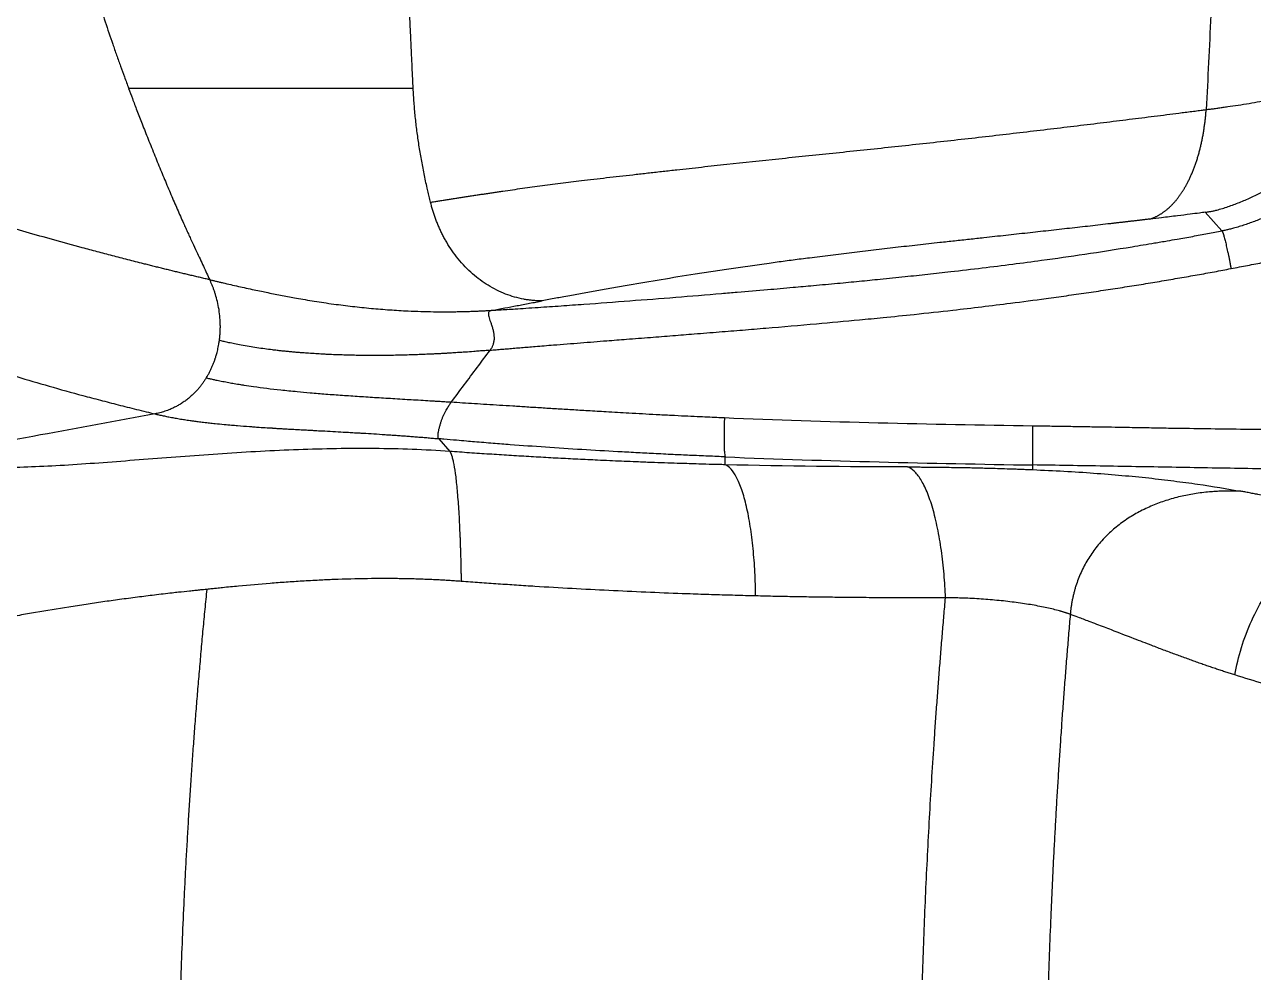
# Model space of a CAD drawing. Extents: x 525 to 609, y 649 to 778.
# Drawn here: x 541.37 to 557.18, y 698.38 to 710.57 of the extents above; entities that cross this region are included whole.
import ezdxf

# ---------------------------------------------------------------- set-up
doc = ezdxf.new("R2010")
doc.units = 0
doc.header["$MEASUREMENT"] = 0
doc.layers.add('1', color=4, linetype='Continuous')

# ---------------------------------------------------------------- blocks, each defined once
blk = doc.blocks.new('JETSETTER')
at = {"layer": '1', "color": 3, "linetype": 'Continuous', "lineweight": 25}
for p, q in [((21.57, 36.117), (21.712, 35.953)), ((25.257, 35.782), (25.257, 35.883)), ((29.211, 35.719), (29.211, 35.779))]:
    blk.add_line(p, q, dxfattribs=at)
at = {"layer": '1', "color": 3, "linetype": 'Continuous', "lineweight": 25, "flags": 128}
for points in [[(17.583, 40.622), (17.582, 40.622), (17.58, 40.622)], [(31.645, 38.789), (31.537, 38.909), (31.43, 39.029)]]:
    blk.add_lwpolyline(points, dxfattribs=at)
at = {"layer": '1', "color": 3, "linetype": 'Continuous', "lineweight": 25}
for points, knots in [([(21.242, 40.622), (21.241, 40.647), (21.238, 40.698), (21.235, 40.774), (21.231, 40.85), (21.228, 40.927), (21.224, 41.004), (21.22, 41.081), (21.217, 41.158), (21.213, 41.235), (21.21, 41.312), (21.206, 41.39), (21.203, 41.468), (21.199, 41.546), (21.189, 41.766), (21.173, 42.131), (21.152, 42.645), (21.131, 43.166), (21.117, 43.567), (21.107, 43.845), (21.102, 43.998), (21.097, 44.151), (21.092, 44.305), (21.087, 44.46), (21.082, 44.616), (21.079, 44.72), (21.078, 44.772)], [0, 0, 0, 0, 0.0190812, 0.0381721, 0.0572728, 0.0763836, 0.0955046, 0.1146358, 0.1337775, 0.1529297, 0.1720926, 0.1912664, 0.2104511, 0.229647, 0.248854, 0.372558, 0.4971316, 0.6213283, 0.7468454, 0.782577, 0.8184518, 0.8544706, 0.8906342, 0.9269432, 0.9633982, 1, 1, 1, 1]), ([(16.853, 42.933), (16.861, 42.903), (16.876, 42.843), (16.9, 42.752), (16.925, 42.662), (16.949, 42.572), (16.974, 42.482), (17, 42.392), (17.026, 42.302), (17.052, 42.213), (17.078, 42.123), (17.105, 42.034), (17.132, 41.945), (17.159, 41.857), (17.208, 41.701), (17.28, 41.479), (17.361, 41.24), (17.427, 41.049), (17.478, 40.909), (17.529, 40.766), (17.565, 40.672), (17.583, 40.622)], [0, 0, 0, 0, 0.038666, 0.077299, 0.115897, 0.154462, 0.192992, 0.231489, 0.269951, 0.308378, 0.346772, 0.385131, 0.423455, 0.461745, 0.500001, 0.625304, 0.75, 0.812907, 0.875, 0.934374, 1, 1, 1, 1]), ([(17.58, 40.622), (17.597, 40.579), (17.633, 40.484), (17.691, 40.332), (17.759, 40.158), (17.836, 39.963), (17.891, 39.825), (17.92, 39.753)], [0, 0, 0, 0, 0.149538, 0.324383, 0.524476, 0.749737, 1, 1, 1, 1]), ([(21.242, 40.622), (21.217, 40.622), (21.166, 40.622), (21.091, 40.622), (21.017, 40.622), (20.945, 40.622), (20.873, 40.622), (20.803, 40.622), (20.671, 40.622), (20.482, 40.622), (20.152, 40.622), (19.752, 40.622), (19.289, 40.622), (18.84, 40.622), (18.478, 40.622), (18.193, 40.622), (18.021, 40.622), (17.886, 40.622), (17.786, 40.622), (17.685, 40.622), (17.617, 40.622), (17.583, 40.622)], [0, 0, 0, 0, 0.018341, 0.036475, 0.054401, 0.07212, 0.08963, 0.106932, 0.124026, 0.187121, 0.248418, 0.374992, 0.498121, 0.620802, 0.748762, 0.810754, 0.874328, 0.904582, 0.935613, 0.967419, 1, 1, 1, 1]), ([(21.465, 39.158), (21.462, 39.17), (21.456, 39.194), (21.447, 39.231), (21.438, 39.268), (21.43, 39.305), (21.418, 39.359), (21.401, 39.433), (21.376, 39.556), (21.353, 39.678), (21.331, 39.801), (21.312, 39.923), (21.29, 40.076), (21.272, 40.228), (21.261, 40.35), (21.253, 40.441), (21.247, 40.532), (21.244, 40.592), (21.242, 40.622)], [0, 0, 0, 0, 0.025182, 0.050286, 0.075302, 0.10022, 0.125029, 0.186934, 0.250075, 0.375111, 0.437257, 0.500128, 0.624362, 0.750074, 0.812696, 0.875281, 0.937749, 1, 1, 1, 1]), ([(31.442, 40.35), (31.46, 40.352), (31.496, 40.356), (31.55, 40.363), (31.605, 40.371), (31.661, 40.379), (31.744, 40.391), (31.855, 40.407), (32.039, 40.437), (32.225, 40.469), (32.41, 40.501), (32.594, 40.534), (32.824, 40.575), (33.101, 40.623), (33.377, 40.668), (33.653, 40.708), (33.928, 40.74), (34.206, 40.762), (34.479, 40.772), (34.706, 40.769), (34.882, 40.758), (35.016, 40.744), (35.147, 40.726), (35.254, 40.707), (35.336, 40.69), (35.395, 40.676), (35.452, 40.661), (35.509, 40.645), (35.565, 40.629), (35.62, 40.611), (35.674, 40.592), (35.728, 40.572), (35.763, 40.557), (35.78, 40.55)], [0, 0, 0, 0, 0.012026, 0.02429, 0.03679, 0.049527, 0.062502, 0.09266, 0.125003, 0.187504, 0.218754, 0.250006, 0.312509, 0.37501, 0.43751, 0.500011, 0.562511, 0.625009, 0.689547, 0.750001, 0.781693, 0.8125, 0.844123, 0.874999, 0.889293, 0.903478, 0.917556, 0.931531, 0.945408, 0.959189, 0.972879, 0.986481, 1, 1, 1, 1]), ([(21.465, 39.158), (21.483, 39.16), (21.519, 39.166), (21.572, 39.175), (21.626, 39.183), (21.681, 39.192), (21.735, 39.2), (21.789, 39.209), (21.844, 39.217), (21.898, 39.226), (21.953, 39.234), (22.008, 39.243), (22.063, 39.251), (22.118, 39.26), (22.173, 39.268), (22.229, 39.276), (22.284, 39.285), (22.34, 39.293), (22.46, 39.311), (22.645, 39.337), (22.903, 39.373), (23.168, 39.407), (23.404, 39.436), (23.606, 39.46), (23.771, 39.479), (23.938, 39.498), (24.108, 39.517), (24.281, 39.537), (24.456, 39.556), (24.678, 39.581), (24.95, 39.611), (25.383, 39.658), (25.942, 39.718), (26.637, 39.79), (27.349, 39.864), (27.949, 39.93), (28.426, 39.983), (28.782, 40.024), (29.135, 40.065), (29.483, 40.106), (29.827, 40.147), (30.164, 40.189), (30.493, 40.23), (30.762, 40.263), (30.974, 40.29), (31.107, 40.307), (31.215, 40.321), (31.297, 40.331), (31.373, 40.341), (31.42, 40.347), (31.442, 40.35)], [0, 0, 0, 0, 0.007616, 0.015202, 0.022758, 0.030284, 0.037781, 0.045246, 0.052682, 0.060086, 0.06746, 0.074803, 0.082114, 0.089395, 0.096644, 0.103862, 0.111049, 0.118204, 0.125328, 0.15676, 0.187702, 0.219011, 0.250049, 0.26805, 0.286015, 0.303946, 0.321843, 0.339708, 0.357539, 0.375338, 0.406698, 0.43783, 0.499962, 0.562129, 0.624609, 0.687226, 0.718562, 0.749841, 0.781094, 0.812504, 0.843831, 0.875098, 0.906264, 0.937379, 0.952981, 0.968636, 0.976957, 0.985426, 0.993327, 1, 1, 1, 1]), ([(30.717, 38.941), (30.722, 38.943), (30.732, 38.946), (30.746, 38.951), (30.761, 38.957), (30.775, 38.963), (30.789, 38.969), (30.803, 38.976), (30.817, 38.983), (30.831, 38.991), (30.844, 38.999), (30.858, 39.007), (30.871, 39.015), (30.884, 39.024), (30.896, 39.033), (30.909, 39.042), (30.921, 39.052), (30.933, 39.061), (30.945, 39.072), (30.957, 39.082), (30.969, 39.092), (30.98, 39.103), (30.991, 39.114), (31.002, 39.125), (31.013, 39.136), (31.023, 39.147), (31.034, 39.159), (31.044, 39.171), (31.054, 39.182), (31.064, 39.194), (31.073, 39.206), (31.082, 39.218), (31.092, 39.23), (31.1, 39.243), (31.109, 39.255), (31.118, 39.267), (31.126, 39.28), (31.134, 39.292), (31.142, 39.304), (31.15, 39.317), (31.158, 39.329), (31.165, 39.342), (31.172, 39.354), (31.179, 39.366), (31.186, 39.379), (31.193, 39.391), (31.199, 39.403), (31.211, 39.425), (31.226, 39.457), (31.246, 39.5), (31.265, 39.544), (31.283, 39.59), (31.3, 39.636), (31.317, 39.683), (31.332, 39.732), (31.346, 39.781), (31.36, 39.83), (31.372, 39.881), (31.384, 39.932), (31.394, 39.983), (31.404, 40.035), (31.412, 40.087), (31.42, 40.139), (31.427, 40.192), (31.433, 40.244), (31.438, 40.297), (31.441, 40.332), (31.442, 40.35)], [0, 0, 0, 0, 0.013022, 0.025977, 0.038863, 0.051678, 0.064418, 0.077082, 0.089666, 0.10217, 0.11459, 0.126925, 0.139172, 0.15133, 0.163395, 0.175367, 0.187243, 0.199022, 0.210701, 0.22228, 0.233755, 0.245126, 0.256391, 0.267548, 0.278597, 0.289535, 0.300361, 0.311074, 0.321672, 0.332156, 0.342522, 0.35277, 0.3629, 0.37291, 0.382799, 0.392566, 0.402211, 0.411733, 0.42113, 0.430402, 0.439549, 0.44857, 0.457464, 0.466231, 0.47487, 0.483381, 0.491763, 0.500016, 0.527615, 0.555136, 0.582568, 0.609898, 0.637113, 0.664201, 0.691151, 0.71795, 0.744588, 0.771054, 0.797339, 0.823431, 0.849323, 0.875005, 0.900469, 0.925708, 0.950714, 0.97548, 1, 1, 1, 1]), ([(31.43, 39.029), (31.436, 39.03), (31.45, 39.032), (31.471, 39.035), (31.492, 39.039), (31.513, 39.043), (31.535, 39.047), (31.556, 39.052), (31.595, 39.062), (31.652, 39.077), (31.724, 39.101), (31.798, 39.127), (31.895, 39.165), (32.016, 39.218), (32.16, 39.288), (32.279, 39.349), (32.374, 39.4), (32.47, 39.451), (32.592, 39.518), (32.736, 39.597), (32.883, 39.677), (33.026, 39.752), (33.174, 39.826), (33.297, 39.882), (33.399, 39.925), (33.478, 39.956), (33.556, 39.983), (33.623, 40.003), (33.675, 40.017), (33.711, 40.025), (33.742, 40.032), (33.77, 40.037), (33.789, 40.039), (33.799, 40.041)], [0, 0, 0, 0, 0.008528, 0.017199, 0.026006, 0.034946, 0.044012, 0.053199, 0.0625, 0.092893, 0.124999, 0.1552, 0.187499, 0.249997, 0.312495, 0.374993, 0.406246, 0.437497, 0.499998, 0.566458, 0.625001, 0.6914, 0.750002, 0.812502, 0.844911, 0.875004, 0.907933, 0.9375, 0.953343, 0.968748, 0.978379, 0.988818, 1, 1, 1, 1]), ([(17.92, 39.753), (17.934, 39.719), (17.961, 39.652), (18.003, 39.551), (18.044, 39.452), (18.085, 39.354), (18.126, 39.258), (18.167, 39.163), (18.207, 39.07), (18.248, 38.977), (18.275, 38.917), (18.289, 38.887)], [0, 0, 0, 0, 0.116661, 0.23201, 0.346001, 0.458597, 0.569768, 0.679503, 0.787794, 0.89463, 1, 1, 1, 1]), ([(33.879, 39.712), (33.87, 39.709), (33.851, 39.704), (33.824, 39.697), (33.795, 39.689), (33.767, 39.68), (33.738, 39.671), (33.709, 39.661), (33.68, 39.652), (33.651, 39.641), (33.621, 39.63), (33.556, 39.606), (33.452, 39.565), (33.315, 39.504), (33.176, 39.439), (33.04, 39.372), (32.903, 39.304), (32.768, 39.235), (32.633, 39.167), (32.451, 39.078), (32.268, 38.994), (32.104, 38.927), (32.009, 38.891), (31.938, 38.867), (31.867, 38.844), (31.801, 38.825), (31.743, 38.81), (31.694, 38.799), (31.661, 38.792), (31.645, 38.789)], [0, 0, 0, 0, 0.011821, 0.023792, 0.035913, 0.048184, 0.060606, 0.073179, 0.085905, 0.098783, 0.111816, 0.125003, 0.18493, 0.250001, 0.310328, 0.375003, 0.437505, 0.500006, 0.562508, 0.625008, 0.750002, 0.812506, 0.844445, 0.875001, 0.905558, 0.9375, 0.958902, 0.979743, 1, 1, 1, 1]), ([(18.626, 38.161), (18.606, 38.166), (18.565, 38.175), (18.505, 38.189), (18.445, 38.204), (18.384, 38.218), (18.323, 38.232), (18.262, 38.247), (18.201, 38.261), (18.14, 38.276), (18.079, 38.291), (18.018, 38.306), (17.957, 38.321), (17.895, 38.336), (17.834, 38.352), (17.725, 38.379), (17.571, 38.418), (17.373, 38.469), (17.178, 38.521), (16.924, 38.589), (16.616, 38.674), (16.262, 38.774), (15.921, 38.874), (15.643, 38.958), (15.409, 39.03), (15.204, 39.093), (15, 39.155), (14.827, 39.209), (14.639, 39.267), (14.419, 39.335), (14.2, 39.402), (14.032, 39.453), (13.909, 39.491), (13.792, 39.525), (13.699, 39.553), (13.632, 39.572), (13.586, 39.585), (13.542, 39.597), (13.498, 39.609), (13.468, 39.617), (13.453, 39.621)], [0, 0, 0, 0, 0.008479, 0.017028, 0.025645, 0.034332, 0.043088, 0.051912, 0.060806, 0.069768, 0.078798, 0.087897, 0.097065, 0.1063, 0.115604, 0.124975, 0.155854, 0.186978, 0.218346, 0.249956, 0.312053, 0.374435, 0.437092, 0.500014, 0.534026, 0.575703, 0.624975, 0.662383, 0.687452, 0.749943, 0.812452, 0.8453, 0.874974, 0.907366, 0.937496, 0.950322, 0.962981, 0.975475, 0.987809, 1, 1, 1, 1]), ([(22.902, 37.89), (22.894, 37.89), (22.879, 37.89), (22.856, 37.89), (22.832, 37.891), (22.808, 37.893), (22.785, 37.895), (22.761, 37.897), (22.736, 37.9), (22.712, 37.903), (22.688, 37.907), (22.632, 37.917), (22.546, 37.937), (22.39, 37.989), (22.206, 38.081), (22.034, 38.207), (21.91, 38.327), (21.821, 38.427), (21.742, 38.532), (21.685, 38.622), (21.645, 38.693), (21.618, 38.743), (21.593, 38.794), (21.57, 38.845), (21.549, 38.896), (21.529, 38.948), (21.511, 39), (21.494, 39.052), (21.479, 39.105), (21.47, 39.14), (21.465, 39.158)], [0, 0, 0, 0, 0.012051, 0.024205, 0.036457, 0.048805, 0.061247, 0.073781, 0.086407, 0.099127, 0.111939, 0.124843, 0.187775, 0.24952, 0.377521, 0.499805, 0.564907, 0.628277, 0.690072, 0.750427, 0.776638, 0.802542, 0.828148, 0.853464, 0.878499, 0.903271, 0.927802, 0.952101, 0.976168, 1, 1, 1, 1]), ([(18.289, 38.887), (18.298, 38.866), (18.316, 38.826), (18.344, 38.765), (18.373, 38.702), (18.41, 38.622), (18.468, 38.498), (18.542, 38.34), (18.599, 38.219), (18.626, 38.161)], [0, 0, 0, 0, 0.083526, 0.166862, 0.249994, 0.342961, 0.499995, 0.762131, 1, 1, 1, 1]), ([(30.717, 38.941), (30.702, 38.939), (30.671, 38.936), (30.624, 38.93), (30.578, 38.925), (30.532, 38.919), (30.486, 38.914), (30.44, 38.909), (30.394, 38.903), (30.348, 38.898), (30.302, 38.893), (30.256, 38.887), (30.14, 38.874), (29.951, 38.852), (29.685, 38.822), (29.416, 38.792), (29.142, 38.762), (28.911, 38.736), (28.725, 38.716), (28.568, 38.699), (28.396, 38.68), (28.206, 38.659), (27.984, 38.635), (27.73, 38.607), (27.446, 38.575), (27.163, 38.542), (26.883, 38.509), (26.608, 38.475), (26.392, 38.448), (26.234, 38.427), (26.131, 38.414), (26.027, 38.4), (25.923, 38.386), (25.771, 38.365), (25.572, 38.337), (25.332, 38.302), (25.097, 38.267), (24.793, 38.22), (24.428, 38.162), (24.084, 38.104), (23.821, 38.058), (23.628, 38.024), (23.471, 37.996), (23.348, 37.973), (23.253, 37.956), (23.163, 37.939), (23.073, 37.922), (22.988, 37.906), (22.93, 37.895), (22.902, 37.89)], [0, 0, 0, 0, 0.00587, 0.01171, 0.017517, 0.023293, 0.029037, 0.034748, 0.040427, 0.046073, 0.051687, 0.057268, 0.062817, 0.094358, 0.125419, 0.156839, 0.187804, 0.21896, 0.23459, 0.250142, 0.270898, 0.291683, 0.312551, 0.343724, 0.374964, 0.406192, 0.437421, 0.468738, 0.499986, 0.512257, 0.524616, 0.53707, 0.549625, 0.562286, 0.592844, 0.62423, 0.654701, 0.686242, 0.748537, 0.81119, 0.842634, 0.874129, 0.905647, 0.921406, 0.937158, 0.954537, 0.968622, 0.985153, 1, 1, 1, 1]), ([(31.43, 39.029), (31.405, 39.026), (31.341, 39.017), (31.222, 39.002), (31.06, 38.982), (30.886, 38.961), (30.768, 38.947), (30.717, 38.941)], [0, 0, 0, 0, 0.104198, 0.270652, 0.5, 0.787462, 1, 1, 1, 1]), ([(22.26, 37.768), (22.29, 37.77), (22.353, 37.774), (22.451, 37.78), (22.565, 37.787), (22.698, 37.796), (22.895, 37.809), (23.144, 37.826), (23.537, 37.854), (24.029, 37.891), (24.619, 37.936), (25.079, 37.974), (25.473, 38.007), (25.779, 38.033), (26.106, 38.062), (26.406, 38.089), (26.69, 38.115), (26.976, 38.142), (27.265, 38.171), (27.559, 38.201), (27.861, 38.233), (28.193, 38.27), (28.557, 38.313), (28.947, 38.361), (29.386, 38.419), (29.898, 38.492), (30.382, 38.568), (30.736, 38.627), (30.929, 38.66), (31.092, 38.688), (31.266, 38.719), (31.458, 38.754), (31.584, 38.778), (31.645, 38.789)], [0, 0, 0, 0, 0.009517, 0.019899, 0.031192, 0.045761, 0.06242, 0.093684, 0.124981, 0.187661, 0.25043, 0.313248, 0.334637, 0.376073, 0.41107, 0.438865, 0.471998, 0.501591, 0.530156, 0.5642, 0.595314, 0.626673, 0.669956, 0.71158, 0.751304, 0.81048, 0.875676, 0.906753, 0.924255, 0.93783, 0.959382, 0.980132, 1, 1, 1, 1]), ([(31.645, 38.789), (31.646, 38.789), (31.646, 38.788), (31.647, 38.786), (31.649, 38.784), (31.65, 38.782), (31.651, 38.779), (31.652, 38.776), (31.654, 38.773), (31.655, 38.769), (31.656, 38.765), (31.658, 38.761), (31.659, 38.757), (31.661, 38.752), (31.662, 38.748), (31.668, 38.731), (31.677, 38.697), (31.69, 38.646), (31.701, 38.6), (31.709, 38.563), (31.718, 38.524), (31.727, 38.483), (31.736, 38.44), (31.743, 38.402), (31.75, 38.37), (31.754, 38.347), (31.759, 38.325), (31.761, 38.312), (31.762, 38.305)], [0, 0, 0, 0, 0.019429, 0.038581, 0.057461, 0.076077, 0.094434, 0.112536, 0.13039, 0.147999, 0.165367, 0.182498, 0.199395, 0.216061, 0.2325, 0.248714, 0.381183, 0.499887, 0.56384, 0.626015, 0.686919, 0.751334, 0.808832, 0.875669, 0.910508, 0.942937, 0.972771, 1, 1, 1, 1]), ([(12.443, 38.464), (12.452, 38.458), (12.471, 38.447), (12.508, 38.425), (12.554, 38.398), (12.6, 38.369), (12.636, 38.347), (12.69, 38.313), (12.775, 38.262), (12.932, 38.173), (13.141, 38.063), (13.409, 37.931), (13.694, 37.801), (14.097, 37.628), (14.639, 37.415), (15.352, 37.162), (16.132, 36.914), (16.769, 36.732), (17.218, 36.613), (17.409, 36.563), (17.564, 36.524), (17.684, 36.494), (17.803, 36.465), (17.883, 36.446), (17.92, 36.436)], [0, 0, 0, 0, 0.007813, 0.015626, 0.031251, 0.046877, 0.05469, 0.062503, 0.093754, 0.125005, 0.187506, 0.250009, 0.31251, 0.375012, 0.50001, 0.625009, 0.750002, 0.874995, 0.906246, 0.937497, 0.953123, 0.968748, 0.985334, 1, 1, 1, 1]), ([(22.231, 37.255), (22.257, 37.257), (22.308, 37.262), (22.387, 37.268), (22.467, 37.275), (22.55, 37.282), (22.635, 37.289), (22.722, 37.296), (22.859, 37.308), (23.084, 37.326), (23.392, 37.35), (23.705, 37.375), (24.004, 37.398), (24.286, 37.42), (24.577, 37.443), (24.872, 37.466), (25.172, 37.49), (25.479, 37.515), (25.896, 37.549), (26.397, 37.592), (26.899, 37.638), (27.318, 37.678), (27.719, 37.719), (28.265, 37.779), (28.831, 37.847), (29.317, 37.911), (29.642, 37.956), (29.898, 37.993), (30.149, 38.03), (30.394, 38.068), (30.635, 38.106), (30.87, 38.145), (31.101, 38.185), (31.326, 38.224), (31.546, 38.264), (31.691, 38.291), (31.762, 38.305)], [0, 0, 0, 0, 0.007992, 0.016201, 0.024627, 0.033273, 0.042138, 0.051223, 0.06053, 0.085244, 0.121753, 0.157103, 0.183571, 0.215796, 0.245873, 0.274884, 0.308521, 0.339938, 0.371383, 0.43948, 0.497244, 0.529089, 0.571018, 0.623037, 0.700928, 0.748861, 0.776291, 0.803208, 0.829612, 0.855502, 0.880876, 0.905734, 0.930076, 0.953901, 0.977209, 1, 1, 1, 1]), ([(31.762, 38.305), (31.798, 38.312), (31.868, 38.325), (31.974, 38.346), (32.08, 38.366), (32.15, 38.38), (32.185, 38.386)], [0, 0, 0, 0, 0.2518165, 0.4999077, 0.7499864, 1, 1, 1, 1]), ([(18.75, 37.38), (18.751, 37.388), (18.753, 37.403), (18.755, 37.426), (18.757, 37.45), (18.759, 37.475), (18.76, 37.5), (18.761, 37.525), (18.762, 37.551), (18.761, 37.6), (18.758, 37.675), (18.746, 37.776), (18.726, 37.878), (18.704, 37.956), (18.686, 38.013), (18.672, 38.052), (18.657, 38.09), (18.642, 38.126), (18.631, 38.15), (18.626, 38.161)], [0, 0, 0, 0, 0.028962, 0.05857, 0.088824, 0.119729, 0.151286, 0.183501, 0.216377, 0.249919, 0.365231, 0.499849, 0.631712, 0.749901, 0.802526, 0.853837, 0.903842, 0.952555, 1, 1, 1, 1]), ([(18.626, 38.161), (18.639, 38.158), (18.667, 38.152), (18.709, 38.142), (18.752, 38.132), (18.814, 38.118), (18.895, 38.099), (19.026, 38.069), (19.158, 38.04), (19.286, 38.014), (19.376, 37.995), (19.466, 37.977), (19.558, 37.959), (19.648, 37.942), (19.746, 37.924), (19.853, 37.905), (20.01, 37.879), (20.173, 37.855), (20.34, 37.833), (20.499, 37.814), (20.697, 37.793), (20.936, 37.774), (21.15, 37.761), (21.339, 37.754), (21.466, 37.751), (21.553, 37.75), (21.594, 37.75), (21.626, 37.75), (21.649, 37.75), (21.673, 37.75), (21.71, 37.75), (21.761, 37.75), (21.821, 37.751), (21.88, 37.753), (21.939, 37.754), (21.996, 37.756), (22.05, 37.758), (22.103, 37.76), (22.156, 37.763), (22.208, 37.765), (22.243, 37.767), (22.26, 37.768)], [0, 0, 0, 0, 0.015239, 0.030961, 0.047166, 0.063852, 0.099772, 0.13565, 0.20641, 0.238566, 0.267154, 0.297737, 0.327443, 0.356275, 0.38424, 0.418776, 0.453895, 0.524982, 0.558176, 0.590577, 0.652581, 0.710318, 0.765171, 0.802549, 0.838711, 0.849137, 0.859441, 0.865768, 0.86985, 0.8741, 0.881331, 0.894193, 0.906937, 0.919567, 0.932089, 0.944512, 0.95566, 0.966778, 0.977873, 0.988946, 1, 1, 1, 1]), ([(22.26, 37.768), (22.286, 37.773), (22.339, 37.783), (22.445, 37.803), (22.551, 37.823), (22.658, 37.843), (22.739, 37.859), (22.821, 37.874), (22.875, 37.885), (22.902, 37.89)], [0, 0, 0, 0, 0.122633, 0.249993, 0.499984, 0.621525, 0.749983, 0.874493, 1, 1, 1, 1]), ([(22.26, 37.768), (22.258, 37.768), (22.254, 37.767), (22.249, 37.766), (22.244, 37.764), (22.239, 37.763), (22.235, 37.761), (22.231, 37.759), (22.227, 37.757), (22.224, 37.755), (22.218, 37.749), (22.211, 37.739), (22.209, 37.722), (22.212, 37.7), (22.219, 37.673), (22.23, 37.639), (22.243, 37.601), (22.257, 37.559), (22.269, 37.515), (22.278, 37.47), (22.283, 37.426), (22.282, 37.381), (22.275, 37.346), (22.267, 37.321), (22.26, 37.304), (22.252, 37.287), (22.242, 37.271), (22.235, 37.26), (22.231, 37.255)], [0, 0, 0, 0, 0.012959, 0.025862, 0.038727, 0.051576, 0.064427, 0.0773, 0.090215, 0.10319, 0.116246, 0.171979, 0.23181, 0.290492, 0.357432, 0.426124, 0.499583, 0.572926, 0.64124, 0.70513, 0.765385, 0.824657, 0.879925, 0.903681, 0.927416, 0.951282, 0.975429, 1, 1, 1, 1]), ([(18.58, 36.897), (18.583, 36.903), (18.591, 36.915), (18.601, 36.934), (18.612, 36.952), (18.622, 36.971), (18.631, 36.99), (18.641, 37.009), (18.65, 37.028), (18.658, 37.048), (18.666, 37.067), (18.674, 37.087), (18.682, 37.107), (18.688, 37.123), (18.692, 37.135), (18.695, 37.145), (18.7, 37.16), (18.706, 37.178), (18.713, 37.201), (18.72, 37.228), (18.728, 37.26), (18.736, 37.296), (18.743, 37.336), (18.747, 37.365), (18.75, 37.38)], [0, 0, 0, 0, 0.0416561, 0.0833117, 0.1249673, 0.1666233, 0.2082801, 0.2499378, 0.2915965, 0.333256, 0.3749163, 0.416577, 0.4582379, 0.4998985, 0.5126126, 0.5336147, 0.5629047, 0.6004825, 0.6463482, 0.7005019, 0.7629441, 0.8336749, 0.912694, 1, 1, 1, 1]), ([(22.231, 37.255), (22.22, 37.254), (22.197, 37.252), (22.162, 37.249), (22.127, 37.246), (22.092, 37.244), (22.057, 37.241), (21.997, 37.236), (21.929, 37.231), (21.845, 37.226), (21.775, 37.221), (21.71, 37.217), (21.656, 37.214), (21.604, 37.211), (21.547, 37.208), (21.484, 37.205), (21.414, 37.202), (21.337, 37.199), (21.261, 37.196), (21.178, 37.194), (21.087, 37.191), (20.988, 37.189), (20.889, 37.188), (20.792, 37.187), (20.697, 37.187), (20.603, 37.188), (20.51, 37.189), (20.419, 37.191), (20.329, 37.194), (20.236, 37.197), (20.152, 37.2), (20.069, 37.204), (19.988, 37.21), (19.902, 37.215), (19.826, 37.22), (19.764, 37.225), (19.708, 37.23), (19.652, 37.235), (19.597, 37.241), (19.544, 37.246), (19.489, 37.252), (19.418, 37.261), (19.331, 37.272), (19.231, 37.286), (19.13, 37.302), (19.035, 37.319), (18.948, 37.336), (18.875, 37.351), (18.813, 37.365), (18.775, 37.374), (18.758, 37.378)], [0, 0, 0, 0, 0.008102, 0.016272, 0.024511, 0.032819, 0.041195, 0.049639, 0.074942, 0.089359, 0.109407, 0.124999, 0.135804, 0.147999, 0.162463, 0.176524, 0.193862, 0.213248, 0.232641, 0.249998, 0.275183, 0.300307, 0.325379, 0.350411, 0.375408, 0.400378, 0.425322, 0.450241, 0.475132, 0.499995, 0.528785, 0.547225, 0.572769, 0.600855, 0.624992, 0.641871, 0.659208, 0.677003, 0.695623, 0.712161, 0.729106, 0.749994, 0.783778, 0.818804, 0.855066, 0.892555, 0.925274, 0.954084, 0.978991, 1, 1, 1, 1]), ([(21.731, 36.585), (21.787, 36.66), (21.898, 36.808), (22.064, 37.032), (22.176, 37.181), (22.231, 37.255)], [0, 0, 0, 0, 0.333442, 0.666746, 1, 1, 1, 1]), ([(18.58, 36.897), (18.576, 36.892), (18.569, 36.881), (18.558, 36.864), (18.547, 36.848), (18.535, 36.831), (18.523, 36.814), (18.51, 36.797), (18.496, 36.78), (18.482, 36.764), (18.468, 36.747), (18.446, 36.723), (18.417, 36.693), (18.379, 36.659), (18.339, 36.625), (18.296, 36.593), (18.252, 36.564), (18.206, 36.538), (18.162, 36.515), (18.12, 36.496), (18.082, 36.481), (18.049, 36.469), (18.016, 36.459), (17.983, 36.45), (17.951, 36.443), (17.93, 36.439), (17.92, 36.436)], [0, 0, 0, 0, 0.0229602, 0.046373, 0.0702396, 0.0945614, 0.1193395, 0.1445755, 0.1702709, 0.1964275, 0.2230471, 0.2501321, 0.3099323, 0.3753318, 0.4326852, 0.500557, 0.5691348, 0.6256935, 0.6908492, 0.7506407, 0.7949807, 0.8382001, 0.880306, 0.9213042, 0.9612004, 1, 1, 1, 1]), ([(21.731, 36.585), (21.72, 36.586), (21.699, 36.587), (21.667, 36.589), (21.635, 36.591), (21.605, 36.593), (21.575, 36.595), (21.545, 36.597), (21.516, 36.598), (21.458, 36.602), (21.367, 36.607), (21.25, 36.614), (21.129, 36.621), (21.011, 36.628), (20.891, 36.636), (20.775, 36.643), (20.661, 36.65), (20.512, 36.66), (20.33, 36.672), (20.119, 36.687), (19.926, 36.703), (19.731, 36.721), (19.483, 36.746), (19.258, 36.773), (19.094, 36.798), (19.012, 36.811), (18.945, 36.822), (18.867, 36.836), (18.794, 36.85), (18.728, 36.863), (18.673, 36.875), (18.625, 36.886), (18.595, 36.894), (18.58, 36.897)], [0, 0, 0, 0, 0.008348, 0.016542, 0.024582, 0.03247, 0.040206, 0.04779, 0.055224, 0.062507, 0.092833, 0.125009, 0.153685, 0.187511, 0.218711, 0.250014, 0.281265, 0.312518, 0.375011, 0.437503, 0.500004, 0.55401, 0.625005, 0.749976, 0.795863, 0.812481, 0.846079, 0.874988, 0.90754, 0.937493, 0.958786, 0.979621, 1, 1, 1, 1]), ([(21.57, 36.117), (21.569, 36.117), (21.569, 36.118), (21.567, 36.12), (21.566, 36.123), (21.565, 36.127), (21.563, 36.134), (21.562, 36.145), (21.561, 36.167), (21.565, 36.198), (21.574, 36.239), (21.582, 36.271), (21.59, 36.299), (21.597, 36.324), (21.605, 36.349), (21.614, 36.372), (21.621, 36.39), (21.629, 36.408), (21.637, 36.425), (21.645, 36.442), (21.653, 36.457), (21.663, 36.476), (21.675, 36.498), (21.688, 36.521), (21.702, 36.543), (21.712, 36.559), (21.719, 36.57), (21.724, 36.576), (21.728, 36.581), (21.73, 36.584), (21.731, 36.585)], [0, 0, 0, 0, 0.019446, 0.038733, 0.057872, 0.086513, 0.114556, 0.174434, 0.228234, 0.351843, 0.422005, 0.500226, 0.539074, 0.573488, 0.633516, 0.661014, 0.689484, 0.716726, 0.750146, 0.771562, 0.795542, 0.822145, 0.859928, 0.897634, 0.9321, 0.961894, 0.974696, 0.985322, 0.993756, 1, 1, 1, 1]), ([(25.245, 36.384), (25.213, 36.385), (25.141, 36.388), (25.023, 36.394), (24.887, 36.4), (24.73, 36.407), (24.555, 36.416), (24.315, 36.428), (24.036, 36.444), (23.743, 36.46), (23.499, 36.475), (23.285, 36.488), (23.086, 36.5), (22.893, 36.512), (22.707, 36.523), (22.528, 36.535), (22.356, 36.546), (22.19, 36.556), (22.031, 36.566), (21.879, 36.576), (21.78, 36.582), (21.731, 36.585)], [0, 0, 0, 0, 0.027918, 0.061332, 0.100251, 0.14468, 0.194616, 0.250048, 0.349681, 0.433037, 0.500127, 0.558774, 0.615504, 0.670308, 0.723178, 0.774115, 0.823121, 0.870202, 0.915367, 0.958629, 1, 1, 1, 1]), ([(17.92, 36.436), (17.429, 36.346), (16.425, 36.161), (15.421, 35.975), (14.908, 35.88)], [0, 0, 0, 0, 0.489262, 1, 1, 1, 1]), ([(17.92, 36.436), (17.928, 36.434), (17.946, 36.43), (17.972, 36.424), (17.999, 36.418), (18.027, 36.412), (18.057, 36.406), (18.086, 36.4), (18.117, 36.394), (18.149, 36.388), (18.182, 36.382), (18.216, 36.376), (18.242, 36.372), (18.261, 36.368), (18.277, 36.366), (18.302, 36.362), (18.335, 36.357), (18.374, 36.351), (18.421, 36.344), (18.478, 36.337), (18.535, 36.33), (18.585, 36.324), (18.634, 36.319), (18.709, 36.311), (18.803, 36.301), (18.9, 36.293), (19.007, 36.284), (19.102, 36.276), (19.196, 36.27), (19.272, 36.264), (19.343, 36.26), (19.399, 36.256), (19.423, 36.255), (19.441, 36.254), (19.462, 36.252), (19.493, 36.25), (19.533, 36.248), (19.582, 36.245), (19.635, 36.242), (19.685, 36.239), (19.739, 36.236), (19.799, 36.233), (19.857, 36.23), (19.893, 36.228), (19.913, 36.227), (19.929, 36.226), (19.951, 36.225), (19.975, 36.223), (20.008, 36.221), (20.053, 36.219), (20.133, 36.215), (20.242, 36.209), (20.356, 36.202), (20.437, 36.198), (20.492, 36.194), (20.543, 36.192), (20.626, 36.187), (20.739, 36.18), (20.856, 36.172), (20.941, 36.166), (20.989, 36.163), (21.035, 36.16), (21.092, 36.156), (21.16, 36.151), (21.229, 36.146), (21.297, 36.14), (21.366, 36.135), (21.434, 36.129), (21.502, 36.123), (21.547, 36.119), (21.57, 36.117)], [0, 0, 0, 0, 0.01034, 0.020884, 0.031634, 0.04259, 0.05375, 0.065116, 0.076686, 0.08846, 0.100438, 0.112618, 0.125001, 0.128494, 0.133002, 0.142569, 0.154557, 0.167617, 0.182722, 0.202599, 0.224598, 0.238104, 0.250024, 0.272118, 0.308503, 0.336543, 0.359435, 0.402816, 0.418581, 0.43858, 0.466369, 0.477327, 0.48357, 0.486459, 0.491706, 0.500028, 0.511474, 0.523487, 0.539396, 0.552823, 0.562536, 0.580915, 0.59929, 0.606254, 0.60881, 0.61421, 0.618292, 0.625037, 0.632391, 0.643329, 0.657846, 0.691604, 0.723327, 0.740609, 0.75002, 0.76254, 0.776679, 0.808342, 0.842085, 0.858826, 0.867243, 0.874998, 0.890752, 0.906471, 0.922156, 0.937805, 0.953415, 0.968986, 0.984515, 1, 1, 1, 1]), ([(25.245, 36.384), (25.244, 36.356), (25.243, 36.327), (25.241, 36.268), (25.241, 36.238), (25.24, 36.179), (25.24, 36.15), (25.24, 36.095), (25.24, 36.069), (25.241, 36.021), (25.242, 35.999), (25.244, 35.961), (25.245, 35.944), (25.248, 35.917), (25.25, 35.906), (25.253, 35.891), (25.255, 35.886), (25.257, 35.883)], [0, 0, 0, 0, 0.125, 0.125, 0.25, 0.25, 0.375, 0.375, 0.5, 0.5, 0.625, 0.625, 0.75, 0.75, 0.875, 0.875, 1, 1, 1, 1]), ([(32.701, 36.231), (32.666, 36.231), (32.593, 36.232), (32.448, 36.232), (32.193, 36.234), (31.829, 36.238), (31.393, 36.244), (31.019, 36.249), (30.707, 36.255), (30.416, 36.26), (30.134, 36.265), (29.864, 36.269), (29.646, 36.273), (29.429, 36.276), (29.284, 36.279), (29.211, 36.28)], [0, 0, 0, 0, 0.030422, 0.0625, 0.125, 0.250001, 0.375002, 0.500003, 0.571432, 0.642861, 0.750003, 0.813689, 0.875001, 0.937357, 1, 1, 1, 1]), ([(29.211, 35.779), (29.211, 35.78), (29.211, 35.781), (29.211, 35.783), (29.211, 35.785), (29.211, 35.788), (29.211, 35.791), (29.211, 35.795), (29.211, 35.799), (29.211, 35.804), (29.211, 35.809), (29.211, 35.815), (29.211, 35.822), (29.211, 35.829), (29.211, 35.836), (29.211, 35.844), (29.211, 35.853), (29.211, 35.862), (29.211, 35.872), (29.211, 35.882), (29.211, 35.893), (29.211, 35.904), (29.211, 35.916), (29.211, 35.928), (29.211, 35.947), (29.211, 35.974), (29.211, 36.012), (29.211, 36.054), (29.211, 36.087), (29.211, 36.109), (29.211, 36.122), (29.211, 36.137), (29.211, 36.155), (29.211, 36.175), (29.211, 36.198), (29.211, 36.223), (29.211, 36.251), (29.211, 36.27), (29.211, 36.28)], [0, 0, 0, 0, 0.019362, 0.038985, 0.058865, 0.078997, 0.099378, 0.120002, 0.140863, 0.161956, 0.183273, 0.204807, 0.22655, 0.248493, 0.270627, 0.292942, 0.315427, 0.338072, 0.360865, 0.383795, 0.406848, 0.430013, 0.453275, 0.476621, 0.500037, 0.558943, 0.620691, 0.684966, 0.751387, 0.76548, 0.783193, 0.80446, 0.829194, 0.857284, 0.888593, 0.922954, 0.960167, 1, 1, 1, 1]), ([(25.257, 35.883), (25.221, 35.885), (25.148, 35.888), (25.035, 35.893), (24.917, 35.898), (24.767, 35.904), (24.572, 35.913), (24.342, 35.925), (24.104, 35.937), (23.797, 35.954), (23.41, 35.976), (22.949, 36.006), (22.568, 36.034), (22.264, 36.057), (22.076, 36.073), (21.919, 36.086), (21.788, 36.097), (21.669, 36.108), (21.592, 36.115), (21.57, 36.117)], [0, 0, 0, 0, 0.029001, 0.059499, 0.091495, 0.124988, 0.181614, 0.250059, 0.312611, 0.375166, 0.500262, 0.627712, 0.750266, 0.810068, 0.875153, 0.903088, 0.937577, 0.981697, 1, 1, 1, 1]), ([(21.712, 35.953), (21.392, 35.976), (20.745, 35.999), (20.092, 35.987), (19.439, 35.963), (19.113, 35.945), (18.467, 35.902), (18.147, 35.877), (17.677, 35.841), (17.366, 35.816), (16.916, 35.784), (16.485, 35.758), (16.081, 35.744), (15.712, 35.745), (15.387, 35.766), (15.205, 35.795), (15.042, 35.832), (14.97, 35.854), (14.908, 35.88)], [0, 0, 0, 0, 0.125, 0.25, 0.25, 0.375, 0.375, 0.5, 0.5, 0.5625, 0.625, 0.6875, 0.75, 0.8125, 0.875, 0.9375, 0.9375, 1, 1, 1, 1]), ([(21.712, 35.953), (21.713, 35.952), (21.714, 35.95), (21.716, 35.947), (21.719, 35.943), (21.721, 35.939), (21.723, 35.935), (21.726, 35.93), (21.728, 35.925), (21.73, 35.92), (21.732, 35.914), (21.734, 35.908), (21.736, 35.902), (21.742, 35.884), (21.752, 35.849), (21.769, 35.767), (21.789, 35.634), (21.806, 35.463), (21.819, 35.307), (21.828, 35.181), (21.835, 35.046), (21.84, 34.936), (21.844, 34.856), (21.846, 34.807), (21.847, 34.758), (21.849, 34.708), (21.851, 34.656), (21.852, 34.605), (21.854, 34.552), (21.855, 34.499), (21.856, 34.446), (21.857, 34.392), (21.858, 34.337), (21.858, 34.301), (21.858, 34.282)], [0, 0, 0, 0, 0.01088, 0.021685, 0.032411, 0.043056, 0.053619, 0.064096, 0.074486, 0.084786, 0.094994, 0.105109, 0.115127, 0.125048, 0.188464, 0.25006, 0.376604, 0.499875, 0.562365, 0.625006, 0.687589, 0.749909, 0.770251, 0.790717, 0.811298, 0.831984, 0.852765, 0.87363, 0.894569, 0.915571, 0.936627, 0.957724, 0.978852, 1, 1, 1, 1]), ([(25.257, 35.782), (25.228, 35.783), (25.145, 35.785), (24.98, 35.789), (24.734, 35.797), (24.484, 35.805), (24.254, 35.813), (24.083, 35.82), (23.92, 35.827), (23.768, 35.833), (23.624, 35.84), (23.445, 35.848), (23.234, 35.859), (22.981, 35.872), (22.728, 35.887), (22.474, 35.902), (22.22, 35.918), (21.966, 35.935), (21.796, 35.947), (21.712, 35.953)], [0, 0, 0, 0, 0.0240722, 0.0708898, 0.140443, 0.232719, 0.2831529, 0.3355418, 0.3781386, 0.420732, 0.4646369, 0.500198, 0.5716045, 0.6430061, 0.7144046, 0.7858015, 0.8571986, 0.9285975, 1, 1, 1, 1]), ([(25.647, 34.095), (25.646, 34.196), (25.643, 34.299), (25.632, 34.503), (25.624, 34.605), (25.604, 34.802), (25.592, 34.899), (25.564, 35.08), (25.547, 35.166), (25.511, 35.323), (25.491, 35.395), (25.448, 35.52), (25.426, 35.574), (25.379, 35.665), (25.354, 35.7), (25.306, 35.754), (25.281, 35.772), (25.257, 35.782)], [0, 0, 0, 0, 0.125, 0.125, 0.25, 0.25, 0.375, 0.375, 0.5, 0.5, 0.625, 0.625, 0.75, 0.75, 0.875, 0.875, 1, 1, 1, 1]), ([(27.601, 35.754), (27.61, 35.754), (27.63, 35.754), (27.661, 35.754), (27.693, 35.754), (27.727, 35.754), (27.762, 35.753), (27.806, 35.753), (27.885, 35.752), (28.025, 35.751), (28.208, 35.748), (28.406, 35.745), (28.604, 35.74), (28.787, 35.735), (28.927, 35.73), (29.019, 35.727), (29.084, 35.724), (29.15, 35.722), (29.191, 35.72), (29.211, 35.719)], [0, 0, 0, 0, 0.018443, 0.037833, 0.05817, 0.079453, 0.101684, 0.12486, 0.161734, 0.249626, 0.386226, 0.499364, 0.613436, 0.749614, 0.838883, 0.874838, 0.92087, 0.962592, 1, 1, 1, 1]), ([(28.089, 34.07), (28.085, 34.171), (28.079, 34.274), (28.061, 34.479), (28.049, 34.581), (28.022, 34.779), (28.005, 34.875), (27.968, 35.056), (27.947, 35.142), (27.902, 35.299), (27.877, 35.37), (27.825, 35.495), (27.798, 35.549), (27.742, 35.639), (27.714, 35.674), (27.657, 35.727), (27.629, 35.745), (27.601, 35.754)], [0, 0, 0, 0, 0.125, 0.125, 0.25, 0.25, 0.375, 0.375, 0.5, 0.5, 0.625, 0.625, 0.75, 0.75, 0.875, 0.875, 1, 1, 1, 1]), ([(32.901, 35.723), (32.747, 35.723), (32.44, 35.725), (32.133, 35.73), (31.672, 35.737), (31.364, 35.743), (30.749, 35.754), (30.134, 35.764), (29.519, 35.775), (29.211, 35.779)], [0, 0, 0, 0, 0.125, 0.25, 0.25, 0.5, 0.5, 0.75, 1, 1, 1, 1]), ([(29.211, 35.719), (29.347, 35.713), (29.481, 35.707), (29.743, 35.692), (29.87, 35.684), (30.119, 35.666), (30.241, 35.656), (30.476, 35.635), (30.591, 35.624), (30.814, 35.6), (30.922, 35.587), (31.132, 35.56), (31.233, 35.547), (31.529, 35.504), (31.714, 35.473), (31.887, 35.441)], [0, 0, 0, 0, 0.125, 0.125, 0.25, 0.25, 0.375, 0.375, 0.5, 0.5, 0.625, 0.625, 0.75, 0.75, 1, 1, 1, 1]), ([(31.887, 35.441), (31.875, 35.441), (31.85, 35.442), (31.814, 35.443), (31.778, 35.444), (31.742, 35.444), (31.707, 35.444), (31.673, 35.443), (31.639, 35.442), (31.606, 35.441), (31.573, 35.439), (31.541, 35.437), (31.454, 35.431), (31.318, 35.415), (31.13, 35.38), (30.949, 35.332), (30.77, 35.268), (30.6, 35.19), (30.436, 35.095), (30.284, 34.985), (30.145, 34.859), (30.022, 34.718), (29.916, 34.564), (29.829, 34.399), (29.779, 34.269), (29.752, 34.18), (29.74, 34.135), (29.73, 34.091), (29.72, 34.045), (29.711, 33.999), (29.704, 33.953), (29.698, 33.906), (29.695, 33.874), (29.694, 33.859)], [0, 0, 0, 0, 0.0122243, 0.0242817, 0.0361706, 0.0478894, 0.0594365, 0.0708104, 0.0820099, 0.0930336, 0.1038804, 0.114549, 0.1250385, 0.1895708, 0.2500462, 0.3141255, 0.3750457, 0.4387617, 0.5000391, 0.5634091, 0.6250217, 0.6878467, 0.7499887, 0.8121576, 0.8749617, 0.8902564, 0.9056468, 0.9211332, 0.9367155, 0.9523937, 0.9681674, 0.9840363, 1, 1, 1, 1]), ([(33.531, 35.132), (33.512, 35.135), (33.473, 35.142), (33.413, 35.152), (33.35, 35.163), (33.283, 35.175), (33.213, 35.188), (33.133, 35.203), (33.042, 35.22), (32.942, 35.239), (32.841, 35.258), (32.705, 35.284), (32.567, 35.311), (32.428, 35.338), (32.316, 35.359), (32.209, 35.38), (32.123, 35.397), (32.056, 35.409), (32, 35.42), (31.941, 35.431), (31.904, 35.438), (31.887, 35.441)], [0, 0, 0, 0, 0.036382, 0.07459, 0.114635, 0.156527, 0.200273, 0.245879, 0.307643, 0.36952, 0.43182, 0.493804, 0.618862, 0.682091, 0.744826, 0.818794, 0.871827, 0.897081, 0.935759, 0.971317, 1, 1, 1, 1]), ([(31.811, 33.079), (31.831, 33.195), (31.859, 33.313), (31.931, 33.547), (31.975, 33.664), (32.079, 33.891), (32.139, 34.003), (32.275, 34.214), (32.35, 34.315), (32.513, 34.501), (32.601, 34.586), (32.784, 34.739), (32.88, 34.806), (33.077, 34.92), (33.178, 34.968), (33.379, 35.042), (33.48, 35.069), (33.579, 35.087)], [0, 0, 0, 0, 0.125, 0.125, 0.25, 0.25, 0.375, 0.375, 0.5, 0.5, 0.625, 0.625, 0.75, 0.75, 0.875, 0.875, 1, 1, 1, 1]), ([(21.858, 34.282), (21.835, 34.284), (21.789, 34.287), (21.719, 34.292), (21.647, 34.296), (21.575, 34.3), (21.502, 34.304), (21.428, 34.307), (21.352, 34.31), (21.276, 34.313), (21.198, 34.315), (21.12, 34.316), (20.939, 34.319), (20.639, 34.318), (20.303, 34.309), (20.022, 34.297), (19.818, 34.285), (19.608, 34.272), (19.335, 34.251), (19.063, 34.228), (18.833, 34.205), (18.72, 34.193), (18.663, 34.187), (18.621, 34.183), (18.598, 34.18), (18.587, 34.179)], [0, 0, 0, 0, 0.0211711, 0.0426505, 0.0644392, 0.0865381, 0.1089481, 0.1316704, 0.1547059, 0.1780556, 0.2017208, 0.2257024, 0.2500016, 0.3672626, 0.4999979, 0.5576578, 0.6249982, 0.6874987, 0.7499993, 0.8749993, 0.9374997, 0.9610236, 0.9791667, 0.9898768, 1, 1, 1, 1]), ([(18.587, 34.179), (18.572, 34.178), (18.541, 34.175), (18.489, 34.17), (18.43, 34.163), (18.341, 34.154), (18.244, 34.144), (18.093, 34.127), (17.917, 34.106), (17.691, 34.078), (17.47, 34.049), (17.249, 34.018), (17.031, 33.986), (16.741, 33.941), (16.454, 33.894), (16.208, 33.851), (16.072, 33.826), (15.93, 33.8), (15.768, 33.769), (15.609, 33.738), (15.492, 33.715), (15.401, 33.698), (15.305, 33.679), (15.201, 33.66), (15.079, 33.638), (14.937, 33.615), (14.804, 33.594), (14.639, 33.571), (14.45, 33.548), (14.228, 33.531), (14.059, 33.527), (13.931, 33.531), (13.861, 33.536), (13.8, 33.543), (13.755, 33.549), (13.708, 33.557), (13.669, 33.564), (13.635, 33.572), (13.602, 33.581), (13.572, 33.59), (13.544, 33.599), (13.527, 33.605), (13.518, 33.608)], [0, 0, 0, 0, 0.007024, 0.015312, 0.024863, 0.035678, 0.058188, 0.071296, 0.10783, 0.142503, 0.179388, 0.213836, 0.248937, 0.28535, 0.356974, 0.392814, 0.412613, 0.428647, 0.467829, 0.500209, 0.516531, 0.533887, 0.552277, 0.571702, 0.595105, 0.625344, 0.658308, 0.678982, 0.732579, 0.786122, 0.839599, 0.864385, 0.893036, 0.900844, 0.91975, 0.93453, 0.946473, 0.958178, 0.969383, 0.980088, 0.990293, 1, 1, 1, 1]), ([(18.587, 34.179), (18.583, 34.137), (18.574, 34.052), (18.562, 33.924), (18.549, 33.796), (18.537, 33.668), (18.526, 33.54), (18.514, 33.412), (18.503, 33.284), (18.492, 33.156), (18.481, 33.028), (18.47, 32.9), (18.459, 32.772), (18.449, 32.643), (18.439, 32.515), (18.429, 32.386), (18.419, 32.258), (18.41, 32.129), (18.401, 32), (18.392, 31.872), (18.383, 31.743), (18.374, 31.614), (18.366, 31.485), (18.358, 31.356), (18.35, 31.227), (18.342, 31.098), (18.335, 30.969), (18.327, 30.839), (18.32, 30.71), (18.313, 30.581), (18.306, 30.451), (18.3, 30.322), (18.28, 29.901), (18.25, 29.187), (18.221, 28.181), (18.204, 27.173), (18.2, 26.164), (18.208, 25.156), (18.229, 24.149), (18.262, 23.141), (18.296, 22.387), (18.323, 21.885), (18.337, 21.636), (18.352, 21.386), (18.367, 21.137), (18.384, 20.887), (18.401, 20.638), (18.419, 20.389), (18.437, 20.14), (18.457, 19.89), (18.477, 19.641), (18.498, 19.392), (18.52, 19.143), (18.543, 18.894), (18.567, 18.645), (18.591, 18.397), (18.608, 18.231), (18.616, 18.148)], [0, 0, 0, 0, 0.0080647, 0.0161284, 0.0241911, 0.0322531, 0.0403142, 0.0483746, 0.0564343, 0.0644935, 0.0725521, 0.0806102, 0.0886679, 0.0967253, 0.1047825, 0.1128395, 0.1208964, 0.1289532, 0.1370101, 0.1450672, 0.1531244, 0.161182, 0.1692399, 0.1772983, 0.1853572, 0.1934167, 0.201477, 0.209538, 0.2175999, 0.2256629, 0.2337268, 0.241792, 0.2498584, 0.3123629, 0.3748216, 0.4372827, 0.4997959, 0.5621983, 0.624643, 0.6871791, 0.749854, 0.7654118, 0.7809771, 0.7965504, 0.8121325, 0.8277238, 0.843325, 0.8589367, 0.8745594, 0.8901937, 0.9058401, 0.9214991, 0.9371712, 0.9528569, 0.9685567, 0.9842709, 1, 1, 1, 1]), ([(25.647, 34.095), (25.603, 34.096), (25.515, 34.098), (25.382, 34.102), (25.248, 34.106), (25.113, 34.11), (24.978, 34.114), (24.841, 34.119), (24.593, 34.127), (24.232, 34.142), (23.76, 34.164), (23.284, 34.188), (22.889, 34.212), (22.572, 34.232), (22.335, 34.248), (22.097, 34.265), (21.938, 34.276), (21.858, 34.282)], [0, 0, 0, 0, 0.035036, 0.070299, 0.105789, 0.141505, 0.177446, 0.213612, 0.250001, 0.374007, 0.499999, 0.624374, 0.749996, 0.812295, 0.874728, 0.937296, 1, 1, 1, 1]), ([(28.089, 34.07), (28.041, 34.07), (27.943, 34.07), (27.796, 34.07), (27.647, 34.07), (27.496, 34.07), (27.343, 34.071), (27.187, 34.072), (27.03, 34.073), (26.846, 34.075), (26.633, 34.077), (26.392, 34.08), (26.147, 34.084), (25.899, 34.089), (25.732, 34.093), (25.647, 34.095)], [0, 0, 0, 0, 0.059685, 0.120175, 0.181464, 0.243548, 0.306421, 0.370077, 0.434512, 0.499721, 0.596889, 0.695514, 0.795583, 0.897082, 1, 1, 1, 1]), ([(28.064, 18.824), (28.06, 18.865), (28.053, 18.946), (28.043, 19.07), (28.033, 19.193), (28.023, 19.317), (28.013, 19.442), (28.003, 19.567), (27.994, 19.692), (27.984, 19.818), (27.975, 19.945), (27.966, 20.072), (27.957, 20.199), (27.948, 20.327), (27.94, 20.455), (27.931, 20.583), (27.915, 20.826), (27.894, 21.183), (27.868, 21.657), (27.844, 22.135), (27.816, 22.772), (27.787, 23.57), (27.762, 24.528), (27.749, 25.488), (27.745, 26.448), (27.752, 27.408), (27.769, 28.369), (27.796, 29.326), (27.827, 30.124), (27.858, 30.761), (27.883, 31.239), (27.911, 31.712), (27.936, 32.107), (27.958, 32.424), (27.975, 32.664), (27.993, 32.903), (28.011, 33.14), (28.03, 33.375), (28.049, 33.608), (28.069, 33.84), (28.082, 33.994), (28.089, 34.07)], [0, 0, 0, 0, 0.008144, 0.016315, 0.024514, 0.03274, 0.040993, 0.049271, 0.057576, 0.065906, 0.074262, 0.082642, 0.091047, 0.099477, 0.10793, 0.116407, 0.124907, 0.155796, 0.186929, 0.21829, 0.249866, 0.312112, 0.374867, 0.437306, 0.499897, 0.562524, 0.62494, 0.687744, 0.749977, 0.781595, 0.812982, 0.844122, 0.875, 0.89095, 0.906812, 0.922583, 0.938261, 0.953844, 0.96933, 0.984716, 1, 1, 1, 1]), ([(29.694, 33.859), (29.689, 33.86), (29.681, 33.863), (29.667, 33.868), (29.654, 33.873), (29.64, 33.877), (29.627, 33.881), (29.613, 33.886), (29.599, 33.89), (29.585, 33.894), (29.571, 33.898), (29.536, 33.908), (29.478, 33.923), (29.393, 33.943), (29.302, 33.961), (29.206, 33.979), (29.105, 33.995), (28.999, 34.01), (28.89, 34.024), (28.778, 34.036), (28.664, 34.046), (28.549, 34.055), (28.433, 34.062), (28.34, 34.066), (28.271, 34.068), (28.225, 34.069), (28.18, 34.07), (28.134, 34.07), (28.104, 34.07), (28.089, 34.07)], [0, 0, 0, 0, 0.013075, 0.02603, 0.038863, 0.05157, 0.064149, 0.076597, 0.088911, 0.101089, 0.113128, 0.125026, 0.188605, 0.250019, 0.313274, 0.375013, 0.438042, 0.500008, 0.562844, 0.625002, 0.687646, 0.749992, 0.812436, 0.874979, 0.899818, 0.924751, 0.949766, 0.974853, 1, 1, 1, 1]), ([(29.694, 33.859), (29.69, 33.818), (29.683, 33.738), (29.673, 33.618), (29.663, 33.497), (29.653, 33.376), (29.643, 33.254), (29.633, 33.133), (29.624, 33.011), (29.614, 32.889), (29.605, 32.767), (29.596, 32.645), (29.587, 32.522), (29.579, 32.399), (29.57, 32.276), (29.562, 32.153), (29.554, 32.029), (29.545, 31.905), (29.538, 31.781), (29.53, 31.657), (29.522, 31.533), (29.515, 31.408), (29.508, 31.284), (29.501, 31.159), (29.494, 31.034), (29.487, 30.908), (29.481, 30.783), (29.474, 30.657), (29.468, 30.531), (29.462, 30.405), (29.456, 30.279), (29.451, 30.153), (29.433, 29.749), (29.408, 29.065), (29.382, 28.099), (29.368, 27.129), (29.364, 26.154), (29.371, 25.182), (29.385, 24.375), (29.403, 23.732), (29.418, 23.249), (29.436, 22.766), (29.454, 22.363), (29.469, 22.04), (29.481, 21.796), (29.494, 21.553), (29.508, 21.311), (29.522, 21.07), (29.537, 20.829), (29.552, 20.588), (29.569, 20.349), (29.585, 20.11), (29.603, 19.872), (29.621, 19.634), (29.639, 19.397), (29.658, 19.161), (29.678, 18.925), (29.698, 18.69), (29.712, 18.534), (29.719, 18.456)], [0, 0, 0, 0, 0.007919, 0.015847, 0.023784, 0.031731, 0.039687, 0.047653, 0.055629, 0.063616, 0.071613, 0.07962, 0.087638, 0.095666, 0.103703, 0.111751, 0.119809, 0.127876, 0.135952, 0.144038, 0.152133, 0.160237, 0.16835, 0.176472, 0.184602, 0.192741, 0.200888, 0.209044, 0.217207, 0.225379, 0.233558, 0.241746, 0.249941, 0.312148, 0.37446, 0.437011, 0.499935, 0.562973, 0.624949, 0.656229, 0.687489, 0.718733, 0.749967, 0.765807, 0.781616, 0.797395, 0.813143, 0.828861, 0.844551, 0.860213, 0.875847, 0.891454, 0.907035, 0.92259, 0.93812, 0.953625, 0.969106, 0.984565, 1, 1, 1, 1]), ([(31.811, 33.079), (31.792, 33.085), (31.753, 33.097), (31.695, 33.116), (31.636, 33.135), (31.575, 33.155), (31.513, 33.177), (31.449, 33.198), (31.384, 33.221), (31.318, 33.244), (31.251, 33.268), (31.182, 33.293), (31.112, 33.319), (31.04, 33.345), (30.968, 33.372), (30.893, 33.4), (30.818, 33.428), (30.692, 33.477), (30.493, 33.553), (30.291, 33.631), (30.098, 33.706), (29.954, 33.76), (29.807, 33.816), (29.727, 33.846), (29.694, 33.859)], [0, 0, 0, 0, 0.026418, 0.053497, 0.081238, 0.10964, 0.138705, 0.168431, 0.198819, 0.229869, 0.261581, 0.293955, 0.326991, 0.360689, 0.395048, 0.430069, 0.465752, 0.502096, 0.609623, 0.748238, 0.790749, 0.88478, 0.95283, 1, 1, 1, 1]), ([(34.038, 32.39), (33.952, 32.417), (33.771, 32.474), (33.571, 32.536), (33.434, 32.579), (33.343, 32.607), (33.171, 32.66), (32.9, 32.742), (32.555, 32.848), (32.184, 32.963), (31.936, 33.04), (31.811, 33.079)], [0, 0, 0, 0, 0.115031, 0.244338, 0.268336, 0.300105, 0.365765, 0.49981, 0.664174, 0.830905, 1, 1, 1, 1])]:
    blk.add_open_spline(points, degree=3, knots=knots, dxfattribs=at)
for points in [[(31.501, 41.564), (31.483, 41.155), (31.463, 40.751), (31.442, 40.35)], [(18.758, 37.378), (18.755, 37.379), (18.753, 37.38), (18.75, 37.38)], [(29.211, 36.28), (27.885, 36.298), (26.562, 36.329), (25.245, 36.384)], [(25.257, 35.883), (26.575, 35.829), (27.893, 35.8), (29.211, 35.779)], [(27.601, 35.754), (26.82, 35.754), (26.039, 35.763), (25.257, 35.782)]]:
    blk.add_open_spline(points, degree=3, dxfattribs=at)

msp = doc.modelspace()

# ---------------------------------------------------------------- block references
at = {"layer": '1'}
msp.add_blockref('JETSETTER', (525.127, 669.124), dxfattribs=at)

doc.saveas('drawing.dxf')
